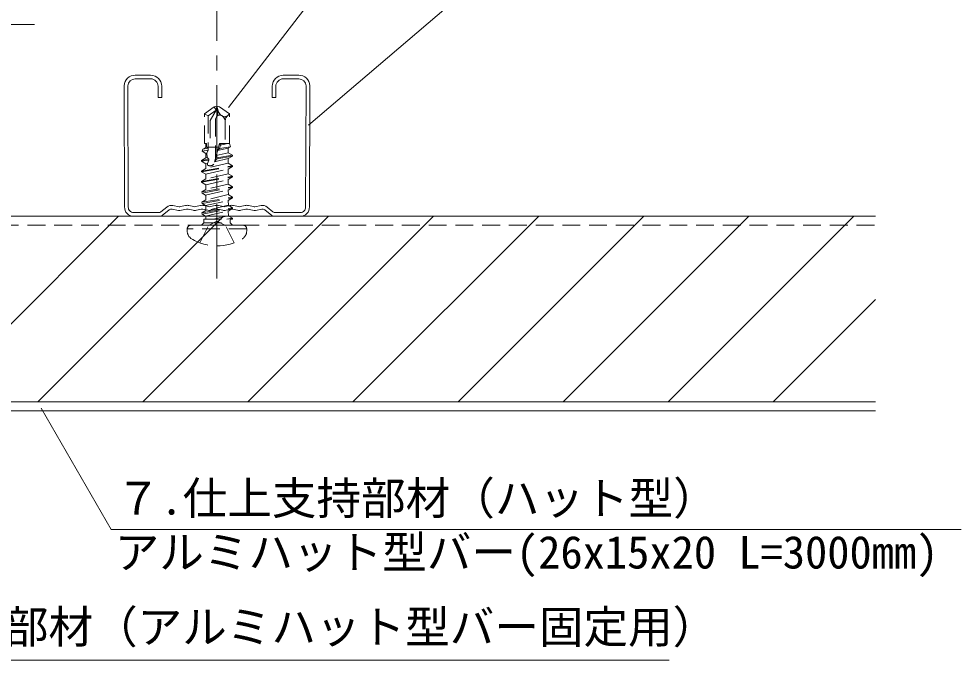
# Model space of a CAD drawing. Units: millimetres on the paper, enlarged 5 times, with parts at other scales. Extents: x -1379 to 1379, y -984 to 973.
# Drawn here: x 304.1 to 621.2, y -751.2 to -535.4 of the extents above; entities that cross this region are included whole.
import ezdxf
from ezdxf.enums import TextEntityAlignment as Align

# ---------------------------------------------------------------- set-up
doc = ezdxf.new("R2010")
doc.units = ezdxf.units.MM
doc.header["$LTSCALE"] = 5
doc.linetypes.add('CHAIN1', pattern=[8, 5, -1, 1, -1])
doc.linetypes.add('DASHED1', pattern=[1.8, 1.2, -0.6])
for name, color, linetype, lineweight in [('3-0_中心線', 3, 'Continuous', 18), ('3-1_中線', 7, 'Continuous', 18), ('3-2_太線１', 3, 'Continuous', 18), ('3-4_細線', 4, 'Continuous', 9), ('3-5_寸法', 4, 'Continuous', 9), ('3-6_文字', 3, 'Continuous', 18), ('3-F_グリッド', 7, 'Continuous', 18)]:
    doc.layers.add(name, color=color, linetype=linetype, lineweight=lineweight)
doc.styles.add('ＭＳ ゴシック', font='')
doc.styles.get('ＭＳ ゴシック').set_extended_font_data('MS Gothic')

msp = doc.modelspace()

# ---------------------------------------------------------------- linework, layer by layer
at = {"layer": '3-0_中心線', "color": 4, "linetype": 'CHAIN1', "lineweight": 9}
msp.add_line((370.812, -622.777), (370.812, -179.051), dxfattribs=at)
at = {"layer": '3-0_中心線', "linetype": 'DASHED1'}
for p, q in [((369.91, -565.048), (366.562, -567.393)), ((366.562, -577.348), (366.562, -567.393)), ((367.812, -568.043), (366.562, -567.393)), ((370.591, -566.098), (367.812, -568.043)), ((368.562, -569.612), (370.591, -566.098)), ((370.812, -564.848), (369.91, -565.048)), ((369.91, -565.048), (370.591, -566.098)), ((370.591, -566.098), (370.812, -564.848)), ((371.057, -565.952), (370.812, -564.848)), ((374.441, -567.969), (375.062, -567.393)), ((375.062, -577.348), (375.062, -567.393)), ((367.812, -568.043), (367.812, -578.598)), ((368.562, -569.612), (368.562, -578.598)), ((370.686, -568.359), (370.312, -569.007)), ((370.312, -569.007), (370.312, -582.171)), ((372.58, -568.096), (372.41, -567.977)), ((373.562, -569.982), (373.562, -577.348)), ((365.819, -579.966), (366.005, -579.312)), ((365.819, -579.966), (367.899, -579.637)), ((365.819, -579.966), (367.062, -580.684)), ((366.005, -579.312), (367.062, -578.702)), ((366.005, -579.312), (367.857, -578.879)), ((366.562, -577.348), (367.271, -577.348)), ((367.062, -578.702), (367.062, -577.348)), ((367.343, -578.636), (367.062, -578.702)), ((367.271, -577.348), (367.343, -578.636)), ((371.276, -578.598), (367.34, -578.598)), ((367.857, -578.879), (367.343, -578.636)), ((367.451, -580.593), (367.899, -579.637)), ((367.857, -578.879), (367.899, -579.637)), ((371.613, -577.348), (369.729, -584.332)), ((370.96, -579.768), (374.562, -578.921)), ((370.96, -579.768), (371.675, -579.038)), ((372.822, -577.348), (371.531, -577.652)), ((371.978, -577.916), (371.531, -577.652)), ((371.613, -577.348), (375.062, -577.348)), ((371.978, -577.916), (371.675, -579.038)), ((371.675, -579.038), (375.375, -578.452)), ((371.978, -577.916), (374.406, -577.348)), ((375.375, -578.452), (374.562, -578.921)), ((374.562, -580.464), (374.562, -578.921)), ((375.375, -578.452), (375.062, -577.348)), ((365.562, -583.093), (367.062, -582.227)), ((365.562, -583.093), (368.066, -582.673)), ((365.562, -583.343), (368.08, -582.92)), ((365.562, -583.343), (365.562, -583.093)), ((365.562, -583.343), (367.062, -584.209)), ((367.062, -580.684), (367.451, -580.593)), ((367.062, -582.227), (367.062, -580.684)), ((367.535, -582.116), (367.062, -582.227)), ((367.451, -580.593), (367.535, -582.116)), ((368.066, -582.673), (367.535, -582.116)), ((367.643, -584.072), (368.08, -582.92)), ((368.066, -582.673), (368.08, -582.92)), ((369.945, -583.531), (374.562, -582.446)), ((369.945, -583.531), (370.748, -582.472)), ((374.562, -580.464), (370.516, -581.415)), ((370.812, -582.212), (370.516, -581.415)), ((370.748, -582.472), (376.062, -581.58)), ((370.819, -582.21), (370.748, -582.472)), ((376.062, -581.58), (374.562, -582.446)), ((374.562, -583.989), (374.562, -582.446)), ((376.062, -581.58), (376.062, -581.33)), ((365.562, -586.868), (376.062, -585.105)), ((365.562, -586.618), (367.062, -585.752)), ((365.562, -586.868), (365.562, -586.618)), ((374.562, -583.989), (367.062, -585.752)), ((367.062, -584.209), (367.643, -584.072)), ((367.062, -585.752), (367.062, -584.209)), ((367.062, -587.734), (374.562, -585.971)), ((367.643, -584.072), (367.677, -584.687)), ((376.062, -585.105), (374.562, -585.971)), ((374.562, -587.514), (374.562, -585.971)), ((376.062, -585.105), (376.062, -584.855)), ((365.562, -586.868), (367.062, -587.734)), ((365.562, -590.393), (376.062, -588.63)), ((365.562, -590.143), (367.062, -589.277)), ((374.562, -587.514), (367.062, -589.277)), ((367.062, -589.277), (367.062, -587.734)), ((367.062, -591.259), (374.562, -589.496)), ((376.062, -588.63), (374.562, -589.496)), ((374.562, -591.039), (374.562, -589.496)), ((376.062, -588.63), (376.062, -588.38)), ((365.562, -590.393), (365.562, -590.143)), ((365.562, -590.393), (367.062, -591.259)), ((365.684, -593.597), (367.062, -592.802)), ((365.79, -594.05), (376.062, -592.155)), ((374.562, -591.039), (367.062, -592.802)), ((367.062, -592.802), (367.062, -591.259)), ((376.062, -592.155), (374.562, -593.021)), ((376.062, -592.155), (376.062, -591.905)), ((365.79, -594.05), (365.684, -593.597)), ((365.79, -594.05), (366.947, -594.718)), ((365.79, -597.575), (376.062, -595.68)), ((366.947, -594.718), (374.562, -593.021)), ((374.562, -594.564), (367.062, -596.327)), ((367.062, -596.327), (367.062, -594.718)), ((376.062, -595.68), (374.562, -596.546)), ((376.062, -595.68), (376.062, -595.43)), ((365.684, -597.122), (367.062, -596.327)), ((365.79, -597.575), (365.684, -597.122)), ((365.79, -597.575), (366.947, -598.243)), ((365.79, -601.152), (376.062, -599.257)), ((366.947, -598.243), (374.562, -596.546)), ((374.562, -598.141), (367.062, -599.904)), ((367.062, -599.904), (367.062, -598.243)), ((376.062, -599.257), (374.562, -600.123)), ((376.062, -599.257), (376.062, -599.007)), ((365.684, -600.699), (367.062, -599.904)), ((365.79, -601.152), (365.684, -600.699)), ((365.79, -601.152), (366.947, -601.819)), ((366.947, -601.819), (374.562, -600.123)), ((367.062, -602.848), (367.062, -601.819)), ((374.562, -601.666), (369.532, -602.848)), ((376.062, -602.532), (374.562, -601.666)), ((379.562, -604.848), (362.062, -604.848)), ((365.062, -610.797), (367.949, -605.006)), ((365.562, -604.848), (366.355, -604.055)), ((366.387, -602.848), (366.355, -604.055)), ((366.355, -604.055), (375.269, -604.055)), ((366.387, -602.848), (375.948, -602.848)), ((370.812, -603.484), (367.949, -605.006)), ((370.812, -603.484), (373.674, -605.006)), ((376.562, -610.797), (373.674, -605.006)), ((374.123, -602.848), (376.062, -602.532)), ((375.237, -602.848), (375.269, -604.055)), ((376.062, -604.848), (375.269, -604.055)), ((375.704, -602.848), (376.062, -602.782)), ((376.062, -602.782), (375.948, -602.848)), ((376.062, -602.782), (376.062, -602.532)), ((380.812, -606.098), (360.812, -606.098)), ((360.812, -606.098), (360.812, -606.848)), ((380.812, -606.098), (380.812, -606.848))]:
    msp.add_line(p, q, dxfattribs=at)
for points in [[(375.062, -567.393), (371.714, -565.048), (370.812, -564.848)], [(370.812, -582.212), (376.062, -581.33), (374.562, -580.464)], [(365.562, -586.618), (376.062, -584.855), (374.562, -583.989)], [(365.562, -590.143), (376.062, -588.38), (374.562, -587.514)], [(365.684, -593.597), (376.062, -591.905), (374.562, -591.039)], [(365.684, -597.122), (376.062, -595.43), (374.562, -594.564)], [(374.671, -594.627), (374.562, -593.073), (374.562, -593.021)], [(365.684, -600.699), (376.062, -599.007), (374.562, -598.141)], [(374.671, -598.152), (374.562, -596.598), (374.562, -596.546)], [(374.671, -601.729), (374.562, -600.175), (374.562, -600.123)]]:
    msp.add_lwpolyline(points, dxfattribs=at)
for centre, radius, start, end in [((367.776, -566.679), 3.36, 329.99998, 12.5), ((374.337, -565.225), 3.36, 192.5, 235), ((371.723, -568.958), 1.197, 54.99998, 149.99998), ((373.431, -566.881), 1.484, 235, 312.84566), ((371.26, -569.982), 2.302, 0, 54.99998), ((376.308, -569.982), 2.746, 132.84566, 180), ((368.437, -582.973), 1.875, 246.07925, 313.5446), ((362.062, -606.098), 1.25, 90, 180), ((379.562, -606.098), 1.25, 0, 90), ((363.812, -606.848), 3, 180, 238.10921), ((377.812, -606.848), 3, 301.89078, 0), ((370.812, -595.598), 16.25, 238.10921, 301.89078)]:
    msp.add_arc(centre, radius, start, end, dxfattribs=at)
at = {"layer": '3-1_中線'}
for p, q in [((127.061, -601.848), (592.461, -601.848)), ((127.061, -664.348), (592.461, -664.348))]:
    msp.add_line(p, q, dxfattribs=at)
at = {"layer": '3-2_太線１', "linetype": 'DASHED1'}
msp.add_line((127.061, -604.848), (592.461, -604.848), dxfattribs=at)
at = {"layer": '3-2_太線１'}
msp.add_line((127.061, -667.348), (592.461, -667.348), dxfattribs=at)
at = {"layer": '3-4_細線'}
for p, q in [((465.066, -517.077), (401.567, -571.174)), ((137.638, -537.305), (309.447, -537.305)), ((335.207, -707.261), (311.613, -666.395)), ((335.207, -707.261), (621.246, -707.261))]:
    msp.add_line(p, q, dxfattribs=at)
at = {"layer": '3-5_寸法'}
for p, q in [((460.534, -454.128), (374.664, -565.215)), ((275.156, -664.348), (337.656, -601.848)), ((310.511, -664.348), (373.011, -601.848)), ((345.866, -664.348), (408.366, -601.848)), ((381.222, -664.348), (443.722, -601.848)), ((416.577, -664.348), (479.077, -601.848)), ((451.932, -664.348), (514.432, -601.848)), ((487.288, -664.348), (549.788, -601.848)), ((522.643, -664.348), (585.143, -601.848)), ((557.998, -664.348), (592.461, -629.886)), ((213.943, -751.229), (522.988, -751.229))]:
    msp.add_line(p, q, dxfattribs=at)
at = {"layer": '3-F_グリッド'}
for p, q in [((343.307, -554.348), (348.499, -554.348)), ((393.125, -554.348), (398.317, -554.348)), ((340.976, -598.756), (340.81, -557.967)), ((343.307, -555.598), (348.499, -555.598)), ((350.999, -558.098), (350.999, -561.848)), ((352.249, -558.098), (352.249, -561.848)), ((389.375, -558.098), (389.375, -561.848)), ((390.625, -558.098), (390.625, -561.848)), ((393.125, -555.598), (398.317, -555.598)), ((400.647, -598.756), (400.814, -557.967)), ((401.896, -598.691), (402.062, -557.901)), ((350.999, -561.848), (352.249, -561.848)), ((389.375, -561.848), (390.625, -561.848)), ((351.968, -600.328), (353.965, -598.743)), ((355.971, -598.243), (358.058, -598.627)), ((360.252, -598.227), (358.564, -598.615)), ((361.372, -598.227), (363.032, -598.609)), ((365.252, -598.227), (363.592, -598.609)), ((366.372, -598.227), (368.032, -598.609)), ((370.252, -598.227), (368.592, -598.609)), ((371.372, -598.227), (373.032, -598.609)), ((375.252, -598.227), (373.592, -598.609)), ((376.372, -598.227), (378.032, -598.609)), ((380.252, -598.227), (378.592, -598.609)), ((381.372, -598.227), (383.06, -598.615)), ((385.652, -598.243), (383.566, -598.627)), ((389.656, -600.328), (387.659, -598.743)), ((351.191, -600.598), (342.724, -600.598)), ((351.626, -601.848), (342.724, -601.848)), ((352.403, -601.578), (354.742, -599.722)), ((357.831, -599.856), (355.745, -599.472)), ((360.532, -599.445), (358.844, -599.834)), ((361.092, -599.445), (362.752, -599.827)), ((363.872, -599.827), (365.532, -599.445)), ((367.752, -599.827), (366.092, -599.445)), ((368.872, -599.827), (370.532, -599.445)), ((372.752, -599.827), (371.092, -599.445)), ((373.872, -599.827), (375.532, -599.445)), ((377.752, -599.827), (376.092, -599.445)), ((378.872, -599.827), (380.532, -599.445)), ((382.78, -599.834), (381.092, -599.445)), ((383.793, -599.856), (385.879, -599.472)), ((389.221, -601.578), (386.882, -599.722)), ((389.998, -601.848), (398.9, -601.848)), ((390.433, -600.598), (398.9, -600.598))]:
    msp.add_line(p, q, dxfattribs=at)
msp.add_lwpolyline([(339.728, -598.691), (339.544, -558.235), (339.562, -557.901)], dxfattribs=at)
for centre, radius, start, end in [((343.307, -558.098), 3.75, 90, 176.98721), ((348.499, -558.098), 3.75, 0, 90), ((393.125, -558.098), 3.75, 90, 180), ((398.317, -558.098), 3.75, 3.01279, 90), ((343.307, -558.098), 2.5, 90, 176.98721), ((348.499, -558.098), 2.5, 0, 90), ((393.125, -558.098), 2.5, 90, 180), ((398.317, -558.098), 2.5, 3.01279, 90), ((342.724, -598.848), 3, 176.98721, 270), ((342.724, -598.848), 1.75, 176.98721, 270), ((355.519, -600.701), 2.5, 79.57419, 128.42445), ((358.284, -597.397), 1.25, 259.57419, 282.95276), ((360.812, -600.664), 2.5, 77.04724, 102.95276), ((363.312, -597.391), 1.25, 257.04724, 282.95276), ((365.812, -600.664), 2.5, 77.04724, 102.95276), ((368.312, -597.391), 1.25, 257.04724, 282.95276), ((370.812, -600.664), 2.5, 77.04724, 102.95276), ((373.312, -597.391), 1.25, 257.04724, 282.95276), ((375.812, -600.664), 2.5, 77.04724, 102.95276), ((378.312, -597.391), 1.25, 257.04724, 282.95276), ((380.812, -600.664), 2.5, 77.04724, 102.95276), ((383.34, -597.397), 1.25, 257.04724, 280.42581), ((386.105, -600.701), 2.5, 51.57555, 100.42581), ((398.9, -598.848), 3, 270, 3.01279), ((398.9, -598.848), 1.75, 270, 3.01279), ((351.191, -599.348), 1.25, 270, 308.42445), ((351.626, -600.598), 1.25, 270, 308.42445), ((355.519, -600.701), 1.25, 79.57419, 128.42445), ((358.284, -597.397), 2.5, 259.57419, 282.95276), ((360.812, -600.664), 1.25, 77.04724, 102.95276), ((363.312, -597.391), 2.5, 257.04724, 282.95276), ((365.812, -600.664), 1.25, 77.04724, 102.95276), ((368.312, -597.391), 2.5, 257.04724, 282.95276), ((370.812, -600.664), 1.25, 77.04724, 102.95276), ((373.312, -597.391), 2.5, 257.04724, 282.95276), ((375.812, -600.664), 1.25, 77.04724, 102.95276), ((378.312, -597.391), 2.5, 257.04724, 282.95276), ((380.812, -600.664), 1.25, 77.04724, 102.95276), ((383.34, -597.397), 2.5, 257.04724, 280.42581), ((386.105, -600.701), 1.25, 51.57555, 100.42581), ((389.998, -600.598), 1.25, 231.57555, 270), ((390.433, -599.348), 1.25, 231.57555, 270)]:
    msp.add_arc(centre, radius, start, end, dxfattribs=at)

# ---------------------------------------------------------------- texts
at = {"layer": '3-6_文字', "color": 7, "style": 'ＭＳ ゴシック'}
for s, p in [('７.仕上支持部材（ハット型）', (336.803, -705.525)), ('アルミハット型バー(26x15x20 L=3000mm)', (336.395, -723.696)), ('５.壁面固定部材（アルミハット型バー固定用）', (216.595, -748.828))]:
    msp.add_text(s, height=11, dxfattribs=at).set_placement(p, align=Align.BOTTOM_LEFT)

doc.saveas('drawing.dxf')
